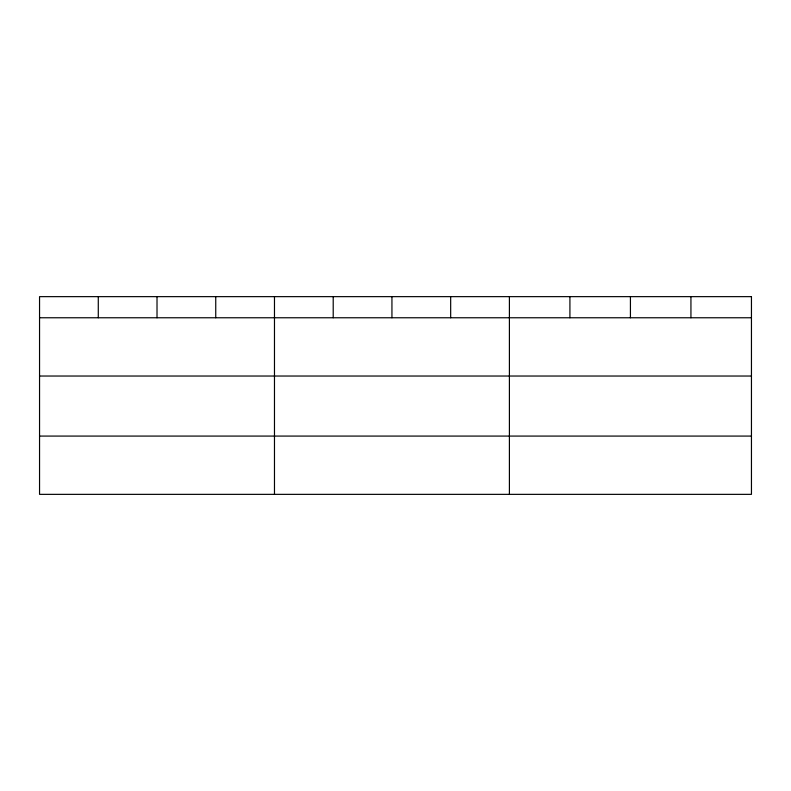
<?xml version="1.0" encoding="UTF-8"?>
<svg xmlns="http://www.w3.org/2000/svg" width="791" height="791" viewBox="0 0 791 791"><rect width="100%" height="100%" fill="white"/><g stroke="black" fill="none" stroke-linecap="round" stroke-linejoin="round"><path stroke-width="1.19" d="M39.55 317.764L751.45 317.764M39.55 376.032L751.45 376.032M39.55 436.078L751.45 436.078M690.938 296.645L690.938 317.764M630.427 296.645L630.427 317.764M569.915 296.645L569.915 317.764M509.404 296.645L509.404 494.355M450.672 296.645L450.672 317.764M391.94 296.645L391.94 317.764M333.209 296.645L333.209 317.764M274.477 296.645L274.477 494.355M215.745 296.645L215.745 317.764M157.014 296.645L157.014 317.764M98.282 296.645L98.282 317.764M751.45 296.645L39.55 296.645L39.55 494.355L751.45 494.355L751.45 296.645"/></g></svg>
